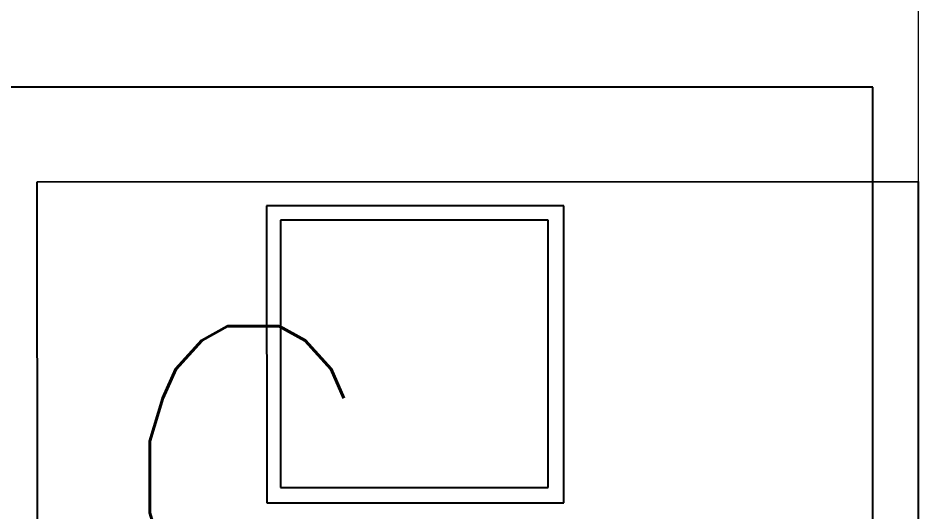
# Model space of a CAD drawing. Header units: inches. Extents: x 567429 to 582707, y 126347 to 133675.
# Drawn here: x 579010.8 to 579070.5, y 131704.2 to 131737 of the extents above; entities that cross this region are included whole.
import ezdxf
from ezdxf.enums import TextEntityAlignment as Align

# ---------------------------------------------------------------- set-up
doc = ezdxf.new("R2010")
doc.units = ezdxf.units.IN
doc.header["$MEASUREMENT"] = 0
for name, color, linetype in [('BORD', 3, 'Continuous'), ('mobl', 11, 'Continuous'), ('SOUND', 3, 'Continuous'), ('wall kanaf', 4, 'Continuous')]:
    doc.layers.add(name, color=color, linetype=linetype)
doc.styles.add('ROMANS', font='romans.shx')

# ---------------------------------------------------------------- blocks, each defined once
blk = doc.blocks.new('BOARD2')
at = {"layer": 'BORD', "color": 4}
for p, q in [((-163.075, -61.626), (-163.075, 0)), ((-163.075, 0), (163.075, 0)), ((163.075, -61.626), (-163.075, -61.626))]:
    blk.add_line(p, q, dxfattribs=at)
at = {"layer": 'BORD'}
for p, q in [((-161.386, -24.794), (-161.386, -45.585)), ((-140.595, -24.794), (-161.386, -24.794)), ((-140.595, -45.585), (-140.595, -24.794)), ((-160.38, -25.901), (-160.38, -44.613)), ((-141.668, -25.901), (-160.38, -25.901)), ((-141.668, -44.613), (-141.668, -25.901)), ((-160.38, -44.613), (-141.668, -44.613)), ((-161.386, -45.585), (-140.595, -45.585))]:
    blk.add_line(p, q, dxfattribs=at)

msp = doc.modelspace()

# ---------------------------------------------------------------- linework, layer by layer
at = {"layer": 'mobl', "color": 15}
for p, q in [((579067.486, 131732.375), (578867.486, 131732.375)), ((579067.486, 131642.375), (579067.486, 131732.375))]:
    msp.add_line(p, q, dxfattribs=at)
at = {"layer": 'wall kanaf', "color": 15, "lineweight": 20, "ltscale": 0.1}
msp.add_line((579070.486, 131797.789), (579070.486, 131345.289), dxfattribs=at)

# ---------------------------------------------------------------- block references
at = {"layer": 'BORD', "ltscale": 5, "xscale": 0.947301618010808, "yscale": 0.947301618010808, "zscale": 0.947301618010808, "rotation": 270.0091431634974}
msp.add_blockref('BOARD2', (579070.511, 131571.635), dxfattribs=at)

# ---------------------------------------------------------------- texts
at = {"layer": 'SOUND', "color": 2, "ltscale": 8, "style": 'ROMANS'}
msp.add_text('COAXIAL.C', height=20, dxfattribs=at).set_placement((578968.572, 131690.53), align=Align.BOTTOM_CENTER)

doc.saveas('drawing.dxf')
